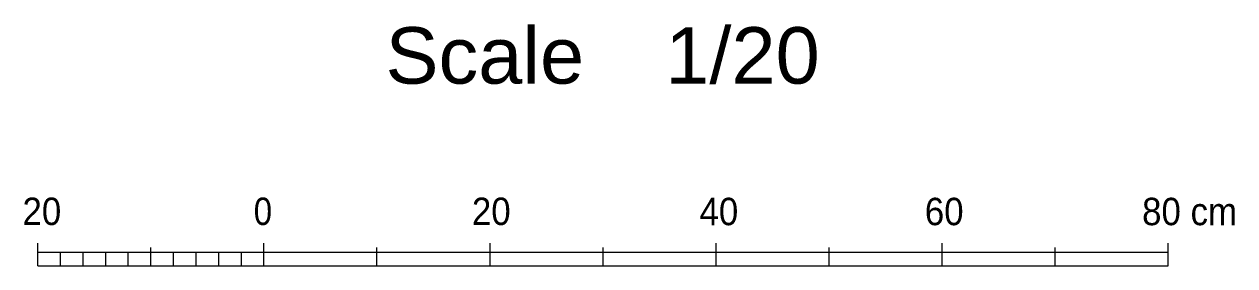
# Model space of a CAD drawing. Units: millimetres, scale not verified. Extents: x 2238 to 8444, y 2119 to 9743.
# Drawn here: x 7373 to 8444, y 5152 to 5366 of the extents above; entities that cross this region are included whole.
import ezdxf
from ezdxf.enums import TextEntityAlignment as Align

# ---------------------------------------------------------------- set-up
doc = ezdxf.new("R2010")
doc.units = ezdxf.units.MM
doc.header["$LTSCALE"] = 20
doc.layers.add('0平面図-0通り芯', color=4, linetype='Continuous', lineweight=13)
doc.styles.add('MS-ゴシック-5.0-1.0', font='')
doc.styles.get('MS-ゴシック-5.0-1.0').set_extended_font_data('MS-ゴシック-5.0-1.0')

msp = doc.modelspace()

# ---------------------------------------------------------------- linework, layer by layer
at = {"layer": '0平面図-0通り芯'}
for p, q in [((7385.49, 5152.33), (7385.49, 5172.33)), ((7385.49, 5152.33), (7385.49, 5172.33)), ((7385.49, 5164.33), (8385.51, 5164.33)), ((7405.49, 5152.33), (7405.49, 5164.23)), ((7425.49, 5152.33), (7425.49, 5164.25)), ((7445.49, 5152.33), (7445.49, 5164.28)), ((7465.49, 5152.33), (7465.49, 5164.29)), ((7485.49, 5152.33), (7485.49, 5168.48)), ((7505.49, 5152.33), (7505.49, 5164.34)), ((7525.49, 5152.33), (7525.49, 5164.29)), ((7545.49, 5152.33), (7545.49, 5164.28)), ((7565.49, 5152.33), (7565.49, 5164.27)), ((7585.49, 5152.33), (7585.49, 5172.33)), ((7685.5, 5152.33), (7685.5, 5168.48)), ((7785.5, 5152.33), (7785.5, 5172.33)), ((7885.5, 5152.33), (7885.5, 5168.48)), ((7985.5, 5152.33), (7985.5, 5172.33)), ((7985.5, 5152.33), (7985.5, 5172.33)), ((8085.5, 5152.33), (8085.5, 5168.48)), ((8185.51, 5152.33), (8185.51, 5172.33)), ((8285.51, 5152.33), (8285.51, 5168.48)), ((8385.51, 5152.33), (8385.51, 5172.33))]:
    msp.add_line(p, q, dxfattribs=at)
at = {"layer": '0平面図-0通り芯', "color": 5}
msp.add_line((7385.49, 5152.33), (8385.51, 5152.33), dxfattribs=at)

# ---------------------------------------------------------------- texts
at = {"layer": '0平面図-0通り芯', "color": 3, "style": 'MS-ゴシック-5.0-1.0', "width": 1.05}
msp.add_text('Scale\u30001/20', height=50.04, dxfattribs=at).set_placement((7693.06, 5298.72), align=Align.BOTTOM_LEFT)
at = {"layer": '0平面図-0通り芯', "style": 'MS-ゴシック-5.0-1.0'}
for s, width, p in [('20', 0.95, (7371.84, 5181.19)), ('0', 0.9, (7576.44, 5181.19)), ('20', 0.95, (7769.43, 5181.19)), ('40', 0.95, (7970.79, 5181.04)), ('60', 0.95, (8170.13, 5181.04)), ('80 cm', 0.95, (8362.36, 5181.04))]:
    msp.add_text(s, height=24.3, dxfattribs=dict(at, width=width)).set_placement(p, align=Align.BOTTOM_LEFT)

doc.saveas('drawing.dxf')
